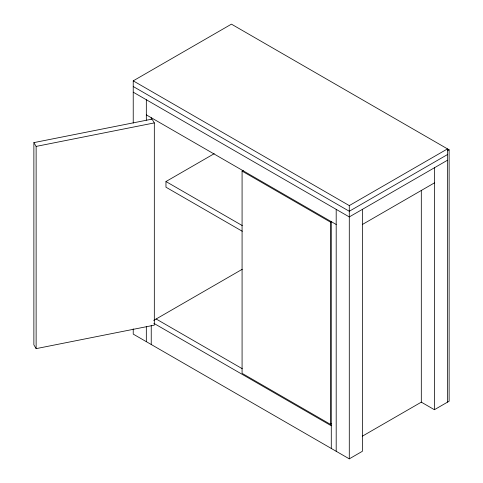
<?xml version="1.0" encoding="UTF-8"?>
<svg xmlns="http://www.w3.org/2000/svg" width="483" height="483" viewBox="0 0 483 483"><rect width="100%" height="100%" fill="white"/><g stroke="black" fill="none" stroke-linecap="round" stroke-linejoin="round"><path stroke-width="0.72" d="M133.23 123.087L133.23 80.848L231.442 24.15L449.13 149.833L449.13 401.204L434.404 409.711L421.309 402.152L362.262 436.24M242.291 231.272L165.965 187.205L165.965 181.536L214.229 153.672M331.694 423.651L330.463 424.358L242.08 373.329L242.08 171.097L243.305 170.39M133.23 80.848L349.287 205.589L447.493 148.891L447.493 402.152M153.691 320.41L242.267 269.272M447.493 150.781L449.13 149.833M242.08 171.097L330.463 222.126L331.694 221.419M447.493 154.56L349.287 211.258L133.23 86.517M447.493 160.229L349.287 216.927L133.23 92.187M362.383 224.486L434.404 182.906M133.23 328.838L133.23 334.109L349.287 458.85L362.383 451.291L362.383 209.368M33.87 142.618L152.054 119.12L154.319 122.911L154.319 325.144L36.128 348.641L33.87 344.85L33.87 142.618L36.128 146.409L36.128 348.641M36.128 146.409L154.319 122.911M146.325 114.869L336.192 224.486M165.965 181.536L242.291 225.597M156.148 318.991L242.255 368.704M153.848 323.332L331.284 425.777M434.404 167.788L434.404 409.711M421.309 190.417L421.309 402.152M349.287 205.589L349.287 458.85M336.192 209.368L336.192 451.291M331.284 221.655L331.284 448.453M330.463 222.126L330.463 424.358M151.239 117.707L151.239 119.21M151.239 325.482L151.239 344.506M146.325 99.752L146.325 120.146M146.325 326.599L146.325 341.668"/></g></svg>
